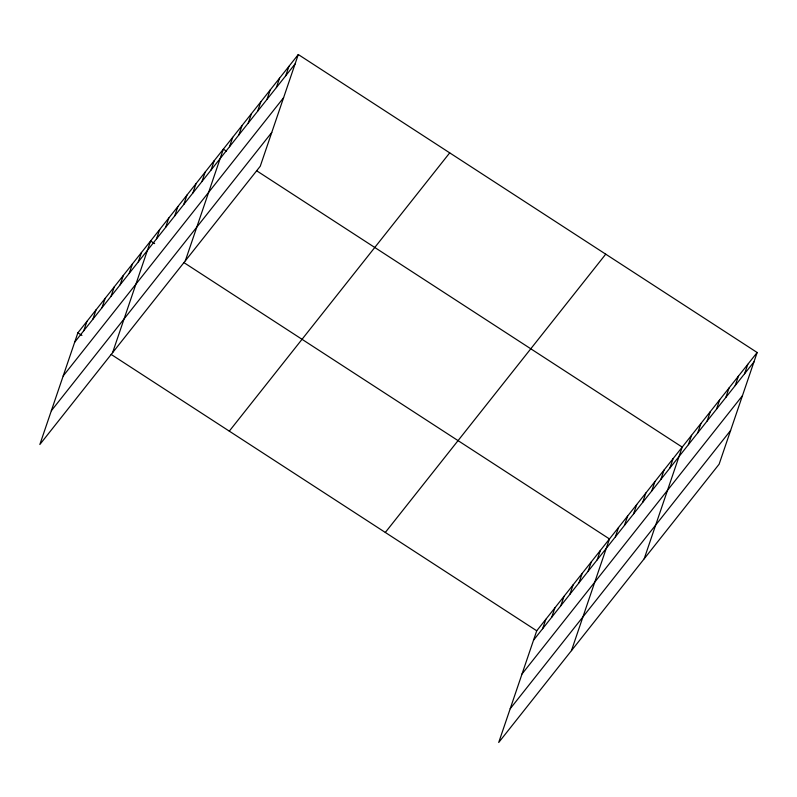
<?xml version="1.0" encoding="UTF-8"?>
<svg xmlns="http://www.w3.org/2000/svg" width="797" height="797" viewBox="0 0 797 797"><rect width="100%" height="100%" fill="white"/><g stroke="black" fill="none" stroke-linecap="round" stroke-linejoin="round"><path stroke-width="1.2" d="M298.287 54.525L77.877 332.807L39.85 444.497L260.27 166.214L298.287 54.525L757.15 352.503L719.123 464.193L498.713 742.475L536.73 630.786L757.15 352.503M83.755 330.755L86.963 321.33M92.85 319.278L96.058 309.844M101.936 307.791L105.154 298.367M111.032 296.315L114.24 286.89M120.128 284.838L123.336 275.413M129.214 273.361L132.432 263.927M138.309 261.874L141.517 252.45M112.586 352.663L150.613 240.973L154.648 243.593M156.491 238.921L159.699 229.496M165.587 227.444L168.795 218.009M174.682 215.967L177.89 206.533M183.768 204.48L186.976 195.056M192.864 193.004L196.072 183.579M201.96 181.527L205.168 172.102M211.046 170.05L214.254 160.615M185.322 260.828L223.349 149.139L226.378 151.101M229.506 146.738L232.714 137.313M238.871 134.912L242.089 125.488M248.246 123.087L251.453 113.662M257.61 111.261L260.818 101.827M266.975 99.436L270.193 90.001M276.35 87.6L279.558 78.176M285.715 75.775L288.922 66.35M542.618 628.733L545.825 619.309M551.703 617.257L554.911 607.832M560.799 605.78L564.007 596.345M569.895 594.293L573.103 584.868M578.981 582.816L582.189 573.392M588.076 571.339L591.284 561.915M597.172 559.863L600.38 550.428M571.449 650.641L609.466 538.951L183.928 262.602M615.354 536.899L618.562 527.475M624.44 525.422L627.657 515.998M633.535 513.945L636.743 504.511M642.631 502.459L645.839 493.034M651.717 490.982L654.935 481.557M660.813 479.505L664.021 470.081M669.908 468.028L673.116 458.594M644.185 558.807L682.212 447.117L256.664 170.777M688.369 444.716L691.577 435.292M697.734 432.891L700.942 423.466M707.098 421.065L710.306 411.641M716.473 409.24L719.681 399.815M725.838 397.414L729.046 387.98M735.203 385.589L738.411 376.154M744.577 373.753L747.785 364.329M74.659 342.232L295.079 63.949M63.172 375.985L283.593 97.702M51.337 410.754L271.757 132.471M229.297 431.137L449.717 152.855M385.31 532.456L605.73 254.173M533.522 640.21L753.942 361.928M522.035 673.963L742.455 395.681M510.2 708.732L730.62 430.45M77.877 332.807L81.912 335.427M111.181 354.436L536.73 630.786"/></g></svg>
